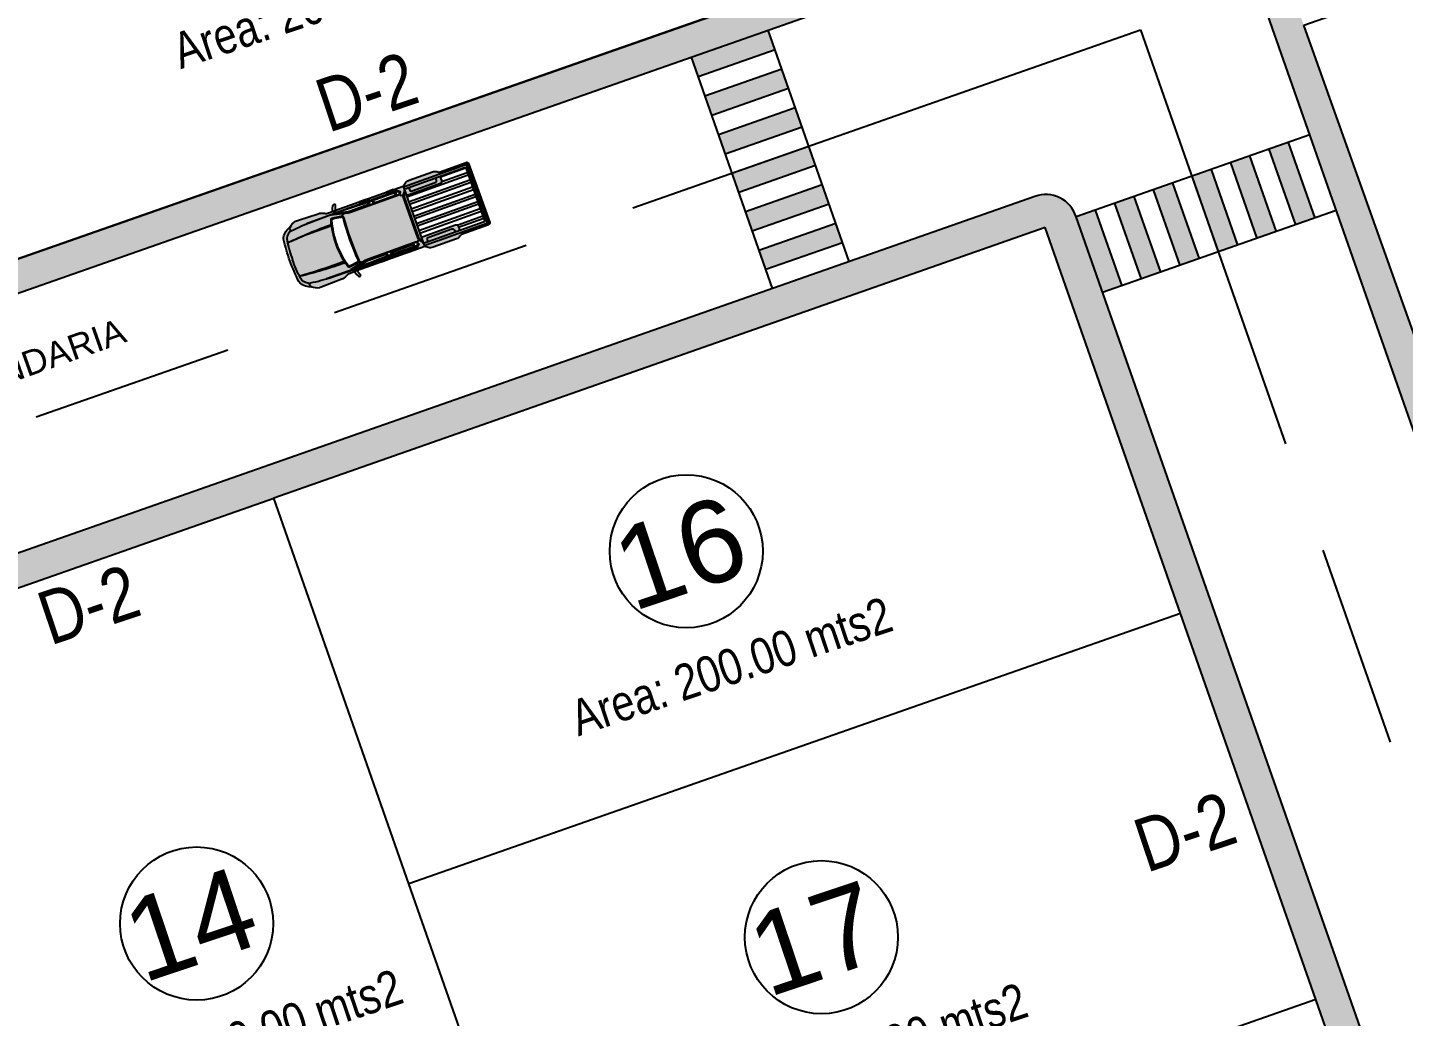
# Model space of a CAD drawing. Header units: metres. Extents: x 604533 to 608048, y 1310709 to 1311860.
# Drawn here: x 604691.96 to 604725.62, y 1311084.39 to 1311108.57 of the extents above; entities that cross this region are included whole.
import ezdxf

# ---------------------------------------------------------------- set-up
doc = ezdxf.new("R2010")
doc.units = ezdxf.units.M
doc.header["$LTSCALE"] = 0.0254
doc.header["$MEASUREMENT"] = 0
for name, color, linetype in [('BOULEVARD', 3, 'Continuous'), ('ROTULOS LOTES', 1, 'Continuous'), ('texto', 7, 'Continuous')]:
    doc.layers.add(name, color=color, linetype=linetype)
doc.styles.add('PUNTOS PI', font='arial.ttf', dxfattribs={"height": 8e-05})
doc.styles.add('ROTULOS', font='arial.ttf', dxfattribs={"height": 3})
doc.styles.add('TSN - Arial Narrow', font='ARIALN.TTF')

# ---------------------------------------------------------------- blocks, each defined once
blk = doc.blocks.new('A$C07152BA5')
for color, points in [(253, [(0.2166324381255227, 1.972851275235079, -0.2596389835430822), (0.369571372051724, 2.125920849852264, 0.2202862808786482), (0.4055565011198518, 2.167643316547572, -0.1133709259093873), (0.4381577878810122, 2.226780023976051, 0.2633922538076526), (0.1588966560084384, 2.044871327234434, 0.01702397132734076), (0.04505931772292016, 1.505241967504862, 0.01702397132734192), (-5.890615240033981e-08, 0.9555798550136363, 0.2633922536187772), (0.2156592593841569, 0.7014763091835783, -0.1133709254286114), (0.2013097516028211, 0.7674618049059063, 0.2202862809127305), (0.1787427731323987, 0.8177253627218306, -0.259638983544986), (0.07590343954507262, 1.008105728309602, -0.03307258661391017), (0.1143259765804898, 1.49513603009805, -0.03307284082326972)]), (20, [(1.217280335512162, 0.8693700162669643, -0.1061314572311136), (1.350079627612536, 1.77975470597654, 0.02644318014039986), (0.2015793965871566, 1.918342938648408, 0.02924573563146822), (0.1143246918267526, 1.495127222565044, 0.0292442766892154), (0.07704877263023935, 1.064642804667229, 0.02644318014170535)]), (22, [(1.529334117774852, 0.6942655483726412), (1.568206767202355, 0.6637316602282226), (1.613482897519134, 0.6400206864345819), (1.675932551734149, 0.6448907360900193), (1.853745444212109, 1.863859093049541), (1.752959398203529, 1.902663715882227), (1.720414109411649, 1.885399373946711), (1.694822005811147, 1.864694993011653), (1.699151180218905, 1.858419748255983), (1.704689484089613, 1.822090407600626), (1.602902520098723, 1.277996851364151), (1.545019649434835, 0.727498933672905), (1.531602734001353, 0.6965350788086653)]), (20, [(1.910737716010772, 1.850760922301561, -0.04056839103574849), (1.853743861429393, 1.863859594799578, 1.149957615669228e-06), (1.853745444212109, 1.863859093049541), (1.752959398203529, 1.902663715882227, -0.0804623458597294), (1.685527131077833, 1.873560790438205, -0.2991901582828784), (1.704689484089613, 1.822090407600626, 0.04011002674693965), (1.545019649434835, 0.727498933672905, -0.1738268921655171), (1.531602734001353, 0.6965350788086653, 0.1247764595948846), (1.613482897519134, 0.6400206864345819), (1.675932551734149, 0.6448907360900193, -0.04056723918563349), (1.734291619271971, 0.6411624196916819), (2.998699315823615, 0.456670688232407), (3.006807050900534, 0.4325648781377822, -0.4207665491765686), (3.0840246375883, 0.4640176824759692, -0.1879680064295329), (3.067698489874601, 0.5347800806630403), (3.218970701564103, 1.571802968392149, -0.1599977302912152), (3.246794291771948, 1.627658267039806, -0.4426854633686685), (3.181528548477218, 1.675400231499225), (3.175159846665338, 1.666368142701685)]), (251, [(4.154267695615999, 0.1124685693066567, 0.1270166537925959), (4.054848500876687, 0.1017064268235117), (4.752080639824271, 4.330649971961975e-08, 0.4142135623730938), (4.803104860126041, 0.03803330427035689), (5.023965064203367, 1.552105744136497, 0.4142135623730938), (4.985931803123094, 1.603129964321852), (4.28869966417551, 1.704836348071694, 0.1270166537925254), (4.380901659373194, 1.66612211172469), (4.98232320335228, 1.578391775023192, -0.4142135623730949), (4.999226874904707, 1.555714343907312), (4.778366670827381, 0.04164190404117107, -0.4142135623730944), (4.755689239595085, 0.02473823260515928)]), (251, [(3.092436679173261, 0.5311714806593955, 0.1492762952438902), (3.099048653921577, 0.4878666198557571), (3.143023142827696, 0.4125586302297437), (3.326070904254689, 1.667413808930515), (3.262416013039833, 1.607805891596452, 0.1492762950977377), (3.243708890862763, 1.568194368621334)])]:
    blk.add_hatch(color=color).paths.add_polyline_path(points)
h = blk.add_hatch(color=22)
h.paths.add_polyline_path([(0.07704877263020782, 1.064642804666103, 0.003829806035672016), (0.07590235978455467, 1.008020008602191, 0.2416943549763166), (0.1664288778592814, 0.8261685555603308, -0.1278257627530451), (0.190759621746215, 0.8038987469746687, 0.02242338460043527), (0.6279922961769361, 0.6978598586025244), (1.243524973957816, 0.6029748568690205, -0.363273079195186), (1.255085580633022, 0.6120715695433319), (1.613482897698635, 0.6400206865534575, -0.1247764596712237), (1.531602734058211, 0.6965350787367254, -0.207088711828794), (1.495168461115099, 0.6807303454261273), (1.281474726740271, 0.6805410832166672, -0.3759278168440105), (1.231874317745678, 0.723893475253135, -0.01278260194916101), (1.219821907069626, 0.8352814223680948, -0.02820947151564502)])
h.paths.add_polyline_path([(1.362253199581984, 1.811696778048919, -0.01278260196719675), (1.405622988590039, 1.915000199107453, -0.3759278168440063), (1.465540778823197, 1.942376993596554), (1.690898368874653, 1.874983648228335, 0.0743776392316823), (1.752959398171518, 1.902663715835065), (1.459810602944344, 2.015531804878265, -0.363273078263199), (1.451330340822102, 2.027551911604538), (0.8343418431135965, 2.112456773974112, 0.02242338454582682), (0.3850372504021364, 2.135738515638277, -0.1278257632484674), (0.355358679112506, 2.121347133498489, 0.2416943553902637), (0.2166558903640389, 1.972933731098754, 0.003829806027245087), (0.2015793965869368, 1.91834293864759, -0.02820947151863493)])
h.paths.add_polyline_path([(3.12123004172463, 0.2631594482809303), (3.132184439571574, 0.3382556024007499, 0.1699505695374527), (3.119587191264145, 0.4031154527328908), (3.084024637470597, 0.4640176826775396, 0.4207665483346977), (3.006807050878896, 0.4325648781774363), (3.025488566607237, 0.3770212440285832), (2.946273305951401, 0.3263724608063625), (2.93127039493993, 0.3464998919516799), (2.923324527669963, 0.2920282468127727)])
h.paths.add_polyline_path([(3.306309120263904, 1.683158310130239, 0.1699505695374419), (3.336909607518464, 1.741716836811975), (3.347864005365409, 1.816812990931794), (3.149958491454503, 1.845681789418265), (3.142012624067658, 1.791210144276177), (3.179860307602212, 1.785689241252839), (3.223585815634578, 1.735045820707455), (3.181528548380484, 1.675400231372652, 0.4426854635167763), (3.246794291761641, 1.627658267082927, -0.02715364496178451), (3.254830853198655, 1.634952866239473)])
h = blk.add_hatch(color=253)
h.paths.add_polyline_path([(0.1907596216769889, 0.8038987470790744, -0.1478048092491073), (0.2013097516028211, 0.7674618049059063, 0.2038558458128414), (0.2462618624558672, 0.6582757839933038, 0.1668822820599795), (0.4219244545092806, 0.5739998240023851), (0.9530465304851532, 0.5117843190673739, 0.1159471966539703), (1.08944232063368, 0.5274364140350372), (1.105912549886853, 0.5333575699478388, -0.1231085121622859), (1.202443026355468, 0.5430560242384672), (1.327128260978498, 0.5248679867945611), (1.349731268011965, 0.5769266341812909), (0.691924050450325, 0.68578926846385, -0.02566630790614245)])
h.paths.add_polyline_path([(2.699676226708107, 0.324652187526226, -0.4142135623730946), (2.686998473014683, 0.3416602609213442), (2.68880277290009, 0.3540293555706739, -0.4142135623730951), (2.705810846295208, 0.3667071091476828), (2.874030533246696, 0.342168630566448, -0.4142135623730951), (2.88670828694012, 0.3251605569384992), (2.884903987054713, 0.3127914622891694, -0.4142135623730951), (2.86789591354318, 0.3001137087121606), (2.923324527684599, 0.2920282469131052), (2.931270394939929, 0.3464998919516802), (2.235943439882249, 0.4479283634573221), (2.227997572626919, 0.3934567181859165)])
h.paths.add_polyline_path([(1.391802025726065, 0.5710646414663643), (1.369475964922458, 0.519123048055917, -0.01194926116781115), (1.370590867823921, 0.5185280258301646), (2.004349271534011, 0.4260806587990373, -0.4142135623730943), (1.991671517840587, 0.4430887324269861), (1.993475817842409, 0.4554578268434852, -0.4142135623730951), (2.010483891237527, 0.4681355806533247), (2.178703578189015, 0.4435971018392593, -0.4142135623730951), (2.191381331766024, 0.4265890284441411), (2.189577031880617, 0.4142199337948114, -0.414213562373095), (2.172568958485499, 0.4015421802178025), (2.227997572626919, 0.3934567181859165), (2.235943439882249, 0.4479283634573221)])
h.paths.add_polyline_path([(3.142012624070048, 1.791210144292563), (3.149958491441794, 1.845681789331138), (3.094529877300374, 1.853767251363024, -0.4142135623730951), (3.107207630993798, 1.836759177967906), (3.105403330991976, 1.824390083318576, -0.4142135623730951), (3.088395257596858, 1.811712329508737), (2.92017557064537, 1.836250808322802, -0.4142135623730951), (2.907497817068361, 1.85325888171792), (2.909302116953768, 1.86562797636725, -0.4142135623730945), (2.926310190348886, 1.878305729944259), (2.454631536267698, 1.94711026083678), (2.446685669012368, 1.892638615565374)])
h.paths.add_polyline_path([(1.597224831581116, 2.072181568248197, -0.01194926116786598), (1.595986410160549, 2.071929829427972), (1.602544254972599, 2.015774893807247), (2.446685669012368, 1.892638615565374), (2.454631536267698, 1.94711026083678), (2.399202922126278, 1.955195722635835, -0.4142135623730951), (2.411880675819702, 1.938187649240717), (2.410076375934295, 1.925818554591388, -0.4142135623730949), (2.393068302539177, 1.913140801014379), (2.224848615587689, 1.937679279828444, -0.4142135623730951), (2.212170861894265, 1.954687353223562), (2.213975161779672, 1.967056447872892, -0.4142135623730945), (2.230983235291205, 1.979734201449901)])
h.paths.add_polyline_path([(0.6722433689283207, 2.290021826513112, 0.166882282059965), (0.4798260347452015, 2.259438282810152, 0.2038558458128223), (0.4055565011221915, 2.167643316555768, -0.1478048092492731), (0.3850372502347454, 2.135738515527919, -0.02566630790613953), (0.8990576798096299, 2.105761331273243), (1.560552036971785, 2.022175303660333), (1.553762224735692, 2.078521529445425), (1.429076989996247, 2.096709566889331, -0.1231085121619218), (1.339339481084608, 2.133579234359786), (1.325247037922964, 2.143958617001772, 0.1159471966536159), (1.199006163049489, 2.197921948740259)])
h = blk.add_hatch(color=253)
h.paths.add_polyline_path([(3.893284788937308, 0.06468763435259461, 0.1385523434527567), (4.001114172046073, 0.0788399821612984), (4.04643831262365, 0.09831622149795294, -0.1385523434527547), (4.154267695615999, 0.1124685693066567), (4.755689239595085, 0.02473823260515928, 0.4142135623730944), (4.778366670827381, 0.04164190404117107), (4.792801070143469, 0.1405946610029787), (4.764235869748518, 0.1447615132201463), (4.753973011858761, 0.07440610299818218, -0.4142135623731094), (4.731295580626465, 0.05750243156217039), (3.125401583034545, 0.291756795020774), (3.12123004172463, 0.2631594482809305), (3.186603278852999, 0.2029821828473359, 0.1509271441035683), (3.293187092174776, 0.1522248592227697)])
h.paths.add_polyline_path([(4.764235869748518, 0.1447615132201463), (4.792801070143469, 0.1405946610029787), (4.98479247558862, 1.456761586945504), (4.956227275193669, 1.460928438929841)])
h.paths.add_polyline_path([(4.966490133083425, 1.531283849151805), (4.956227275193669, 1.460928438929841), (4.98479247558862, 1.456761586945504), (4.999226874904707, 1.555714343907312, 0.4142135623730949), (4.98232320335228, 1.578391775023192), (4.380901659373194, 1.66612211172469, -0.1385523434528836), (4.281608393765055, 1.710487776435912), (4.243736601551063, 1.742099941475317, 0.1385523434528831), (4.144443336059339, 1.786465606186539), (3.544345639180392, 1.874002831056714, 0.1509271441034992), (3.42770363681484, 1.855807819636539), (3.347864005365409, 1.816812990931794), (3.343692464055493, 1.788215644191951), (4.949586461530998, 1.553961280500516, -0.4142135623730944)])
h = blk.add_hatch(color=254)
h.paths.add_polyline_path([(3.206077646114863, 0.4984241321217269, 0.4142135623730951), (3.149384067975916, 0.4561649532988667), (3.132618782692589, 0.3412331736180931), (3.251362091163173, 0.3239118945784867), (3.259466736810282, 0.3794720200821757, -0.4142135623732612), (3.316160314949229, 0.4217311989050359), (3.909197270753793, 0.3352239357773215, -0.4142135623730945), (3.951456449693069, 0.278530357638374), (3.943351803929545, 0.2229702321346849), (4.062095112400129, 0.2056489528622478), (4.078860397567041, 0.3205807325430214, 0.414213562373095), (4.036601218744181, 0.3772743106819689)])
h.paths.add_polyline_path([(3.489373106043786, 1.609164282912388, -0.4142135623732612), (3.44711392710451, 1.665857861051336), (3.455218572751619, 1.721417986555025), (3.33647526439745, 1.738739265594631), (3.319709979114123, 1.623807485913858, 0.4142135623730951), (3.361969158053398, 1.56711390777491), (4.192492730682716, 1.445964086335152, 0.4142135623730951), (4.249186308821663, 1.488223265158013), (4.26595159410499, 1.603155045071617), (4.147208285634406, 1.620476324111223), (4.139103639987297, 1.564916198607534, -0.4142135623730945), (4.08241006184835, 1.522657019784674)])
h.paths.add_polyline_path([(3.343692464055493, 1.788215644191951), (3.336909607518464, 1.741716836811975), (3.33647526439745, 1.738739265594631), (4.892892883392051, 1.511702101677656, -0.4142135623730951), (4.909796554944478, 1.489024670328945), (4.906750896712765, 1.4681456387043), (4.956227275193669, 1.460928438929841), (4.966490133083425, 1.531283849151805, 0.4142135623730944), (4.949586461530998, 1.553961280500516)])
h.paths.add_polyline_path([(4.906750896712765, 1.4681456387043), (4.714759491151199, 0.1519787127617747), (4.764235869748518, 0.1447615132201463), (4.956227275193669, 1.460928438929841)])
h.paths.add_polyline_path([(4.714759491151199, 0.1519787127617747), (4.711713832919486, 0.1310996811371297, -0.4142135623730958), (4.68903640168719, 0.1141960094682872), (3.132618782692589, 0.3412331736180931), (3.132184439571574, 0.3382556024007499), (3.125401583034545, 0.291756795020774), (4.731295580626465, 0.05750243156217039, 0.4142135623730964), (4.753973011858761, 0.07440610299818218), (4.764235869748518, 0.1447615132201463)])
h = blk.add_hatch(color=255)
h.paths.add_polyline_path([(3.943351803908866, 0.222970231992921), (3.951456449693069, 0.278530357638374, 0.4142135623730945), (3.909197270753793, 0.3352239357773215), (3.316160314949229, 0.4217311989050359, 0.4142135623730946), (3.259466736810282, 0.3794720200821757), (3.251362091150678, 0.3239118944928253)])
h.paths.add_polyline_path([(4.08241006184835, 1.522657019784674, 0.4142135623730946), (4.139103639987297, 1.564916198607534), (4.147208285631049, 1.620476324088213), (3.455218572744085, 1.721417986503385), (3.44711392710451, 1.665857861051336, 0.4142135623730945), (3.489373106043786, 1.609164282912388)])
h = blk.add_hatch()
h.set_pattern_fill('ANSI32', scale=0.5, angle=126.7007068955071, style=0)
h.set_pattern_definition([(171.7007068955071, (-15.16962535120547, -3.519906194182113), (-0.02706449860558336, -0.185536419376974), []), (171.7007068955071, (-15.22244932467584, -3.449039221741259), (-0.02706449860558336, -0.185536419376974), [])])
edge = h.paths.add_edge_path()
edge.add_line((4.892892883392051, 1.511702101677656), (4.26595159410499, 1.603155045071617))
edge.add_line((4.26595159410499, 1.603155045071617), (4.249186308821663, 1.488223265390843))
edge.add_arc((4.199709930340759, 1.495440464932472), 0.04999999999999716, -98.29929310449688, -8.29929310449188, ccw=False)
edge.add_line((4.192492730682716, 1.445964086335152), (3.361969158053398, 1.56711390777491))
edge.add_arc((3.369186357711442, 1.616590286372229), 0.05000000000000071, 171.7007068955193, 261.70070689550715, ccw=False)
edge.add_line((3.319709979114123, 1.623807485913858), (3.149384067859501, 0.4561649532988667))
edge.add_line((3.149384067975916, 0.4561649532988667), (3.158618304063566, 0.4786221529357135))
edge.add_line((3.158618304063566, 0.4786221531685442), (3.178082684869878, 0.4944261510390788))
edge.add_line((3.178082684869878, 0.4944261510390788), (3.206077646114863, 0.4984241321217269))
edge.add_line((3.206077646114863, 0.4984241321217269), (4.036601218744181, 0.3772743106819689))
edge.add_arc((4.029384019086137, 0.3277979323174804), 0.05000000000000071, -8.29929310449188, 81.70070689550721, ccw=False)
edge.add_line((4.078860397567041, 0.3205807325430214), (4.062095112283714, 0.2056489528622478))
edge.add_line((4.062095112400129, 0.2056489528622478), (4.68903640168719, 0.1141960094682872))
edge.add_arc((4.691923281527124, 0.1339865608606488), 0.01999999999999957, 261.7007068955072, 351.7007068955072)
edge.add_line((4.711713832919486, 0.1310996811371297), (4.909796554944478, 1.489024670328945))
edge.add_arc((4.890006003552116, 1.491911550285295), 0.01999999999999957, -8.299293104492884, 81.70070689550712)
at = {"color": 7}
for p, q in [((2.400478039751761, 1.86906149960123, 32.67499999999999), (2.39217826013919, 1.812163664260879, 32.67499999999999)), ((2.514273710316047, 1.852461940608919, 32.67499999999999), (2.502365330932662, 1.770825915969908, 32.67499999999999)), ((3.336909607518464, 1.741716836811975, 32.67499999999999), (3.132184439571574, 0.3382556024007499, 32.67499999999999)), ((4.98479247558862, 1.456761586945504, 32.67499999999999), (4.906750896712765, 1.4681456387043, 32.67499999999999)), ((2.198396450141445, 0.4837229016702622, 32.67499999999999), (2.206696229754016, 0.5406207370106131, 32.67499999999999)), ((2.312192120705731, 0.4671233424451202, 32.67499999999999), (2.324100500089116, 0.5487593670841306, 32.67499999999999)), ((4.792801070143469, 0.1405946610029787, 32.67499999999999), (4.714759491151199, 0.1519787127617747, 32.67499999999999))]:
    blk.add_line(p, q, dxfattribs=at)
at = {"color": 7, "elevation": 32.67499999999999}
for points in [[(1.327128260978498, 0.5248679867945611), (1.202443026355468, 0.5430560242384672, 0.1231085121622605), (1.105912549886853, 0.5333575699478388), (1.08944232063368, 0.5274364140350372, -0.1159471966539582), (0.9530465304851532, 0.5117843190673739), (0.4219244545092806, 0.5739998240023851, -0.1668822820599636), (0.2462618624558672, 0.6582757839933038), (0.1930336904479191, 0.7107265673112124, -0.2441598973697272), (-5.890615284442902e-08, 0.9555798550136387, -0.01702397132734127), (0.0450593177229166, 1.505241967504844, -0.01702397132734127), (0.1588966560084373, 2.044871327234432, -0.2441598973697272), (0.4138325622770935, 2.224378554383293), (0.4798260347452015, 2.259438282810152, -0.1668822820599636), (0.6722433689283207, 2.290021826513112), (1.199006163049489, 2.197921948740259, -0.1159471966539582), (1.325247037922964, 2.143958617001772), (1.339339481084608, 2.133579234359786, 0.1231085121622605), (1.429076989996247, 2.096709566889331), (1.553762224735692, 2.078521529445425)], [(0.4798260347452015, 2.259438282810152, 0.2038558458119732), (0.4055565011221915, 2.167643316555768, -0.2202862809127305), (0.3695713720517233, 2.125920849852264, 0.259638983544986), (0.2166324381250888, 1.972851275233552, 0.03307271371853571), (0.1143262475961819, 1.495137888006866, 0.03307271371853571)], [(0.3710148119134828, 2.13581612566486, -0.02636531875948369), (0.8990576798096299, 2.105761331273243), (1.560552036971785, 2.022175303660333)], [(3.175159846665338, 1.666368142701685), (1.910723739303648, 1.850762960501015, -0.04055744074929812), (1.853745444212109, 1.863859093049541), (1.459810602944344, 2.015531804878265, -0.3632730766260101), (1.451330340816639, 2.027551911538467)], [(3.176724140765145, 1.67245610198006), (1.911633106414229, 1.856996984221041, -0.04066265233794355), (1.855507211643271, 1.869909611530602), (1.461427069501951, 2.02162089641206, -0.3372162360519412), (1.457591652055271, 2.026554316980764)], [(1.350079627707601, 1.779754705959931, 0.02644318014201505), (0.2015793966129422, 1.918342938646674, -0.02820947151757226), (1.362253199564293, 1.811696778051555)], [(2.39217826013919, 1.812163664260879), (1.915241706185043, 1.881735173519701, -0.04031900665301965), (1.863503315253183, 1.893601013580337), (1.54205401299987, 2.01507163583301)], [(3.347864005365409, 1.816812990931794), (3.336909607518464, 1.741716836811975, -0.1699505695374419), (3.306309120263904, 1.683158310130239), (3.254830853198655, 1.634952866239473, 0.1879680064295802), (3.218970701564103, 1.571802968392149), (3.067698489874601, 0.5347800806630403, 0.1879680064295881), (3.0840246375883, 0.4640176824759692), (3.119587191264145, 0.4031154527328908, -0.1699505695374527), (3.132184439571574, 0.3382556024007499), (3.12123004172463, 0.2631594482809305)], [(3.347864005365409, 1.816812990931794), (3.42770363681484, 1.855807819636539, -0.1509271441035182), (3.544345639180392, 1.874002831056714), (4.144443336059339, 1.786465606186539, -0.1385523434528273), (4.243736601551063, 1.742099941475317), (4.281608393765055, 1.710487776435912, 0.1385523434528187), (4.380901659373194, 1.66612211172469), (4.98232320335228, 1.578391775023192, -0.414213562373095), (4.999226874904707, 1.555714343907312), (4.778366670827381, 0.04164190404117107, -0.4142135623730945), (4.755689239595085, 0.02473823260515928), (4.154267695615999, 0.1124685693066567, 0.1385523434528295), (4.04643831262365, 0.09831622149795294), (4.001114172046073, 0.0788399821612984, -0.1385523434528268), (3.893284788937308, 0.06468763435259461), (3.293187092174776, 0.1522248592227697, -0.1509271441035182), (3.186603278852999, 0.2029821828473359), (3.12123004172463, 0.2631594482809305)], [(3.125401583034545, 0.291756795020774), (4.731295580626465, 0.05750243156217039, 0.4142135623730963), (4.753973011858761, 0.07440610299818218), (4.966490133083425, 1.531283849151805, 0.4142135623730944), (4.949586461530998, 1.553961280500516), (3.343692464055493, 1.788215644191951)], [(3.33647526439745, 1.738739265594631), (4.892892883392051, 1.511702101677656, -0.414213562373095), (4.909796554944478, 1.489024670328945), (4.711713832919486, 0.1310996811371297, -0.4142135623730958), (4.68903640168719, 0.1141960094682872), (3.132618782692589, 0.3412331736180931)], [(3.33647526439745, 1.738739265594631), (3.319709979114123, 1.623807485913858, 0.414213562373095), (3.361969158053398, 1.56711390777491), (4.192492730682716, 1.445964086335152, 0.414213562373095), (4.249186308821663, 1.488223265158013), (4.26595159410499, 1.603155045071617)], [(3.455218572751619, 1.721417986555025), (3.44711392710451, 1.665857861051336, 0.4142135623730945), (3.489373106043786, 1.609164282912388), (4.08241006184835, 1.522657019784674, 0.4142135623730945), (4.139103639987297, 1.564916198607534), (4.147208285634406, 1.620476324111223)], [(4.28869966417551, 1.704836348071694), (4.985931803123094, 1.603129964321852, -0.4142135623730939), (5.023965064203367, 1.552105744136497), (4.803104860126041, 0.03803330427035689, -0.4142135623730882), (4.752080639824271, 4.330649971961975e-08), (4.054848500876687, 0.1017064268235117)], [(0.2462618624558672, 0.6582757839933038, -0.2038558458119732), (0.2013097516028211, 0.7674618049059063, 0.2202862809127305), (0.1787427731323987, 0.8177253627218306, -0.259638983544986), (0.07590343954507262, 1.008105728309602, -0.03307271371853571), (0.1143262475961819, 1.495137888006866, -0.03307271371853571)], [(3.326083808089606, 1.667502269148827, -0.007466976280426755), (3.323397187748924, 1.664910078747198), (3.271235681138933, 1.616064833477139, 0.1907670200378251), (3.243708890862763, 1.568194368621334), (3.092436679173261, 0.5311714806593955, 0.1907670200376496), (3.105141514795832, 0.4774323632009327), (3.141176068456843, 0.4157218155451119, -0.007466976280447708), (3.143010239000432, 0.4124701702967286)], [(1.217280335491523, 0.8693700162693858, -0.0264431801420151), (0.07704877259675413, 1.064642804674804, 0.02820947151757226), (1.219821907114238, 0.8352814223617315, 0.02820947151757226)], [(0.1772993332706392, 0.8078300869092345, 0.02636531875948369), (0.691924050450325, 0.68578926846385), (1.349731268011965, 0.5769266341812909)], [(2.998699315823615, 0.456670688232407), (1.734277642797679, 0.6411644590552896, 0.04055744074929812), (1.675932551734149, 0.6448907360900193), (1.255085580633022, 0.6120715695433319, 0.3632730766260101), (1.24352497397922, 0.6029748569708318)], [(2.9984593099216, 0.4503895530942827), (1.733368275570683, 0.6349304353352636, 0.04066265233794355), (1.675892485887744, 0.6385890699457377), (1.254895249847323, 0.605774445226416, 0.3445672416549141), (1.249771894072182, 0.6020118875894696)], [(2.206696229754016, 0.5406207370106131), (1.729759675799869, 0.610192246036604, 0.04031900665301965), (1.676787591073662, 0.6136006929446012), (1.334033330902457, 0.5890185225289315)], [(3.132618782692589, 0.3412331736180931), (3.149384067975916, 0.4561649532988667, -0.414213562373095), (3.206077646114863, 0.4984241321217269), (4.036601218744181, 0.3772743106819689, -0.414213562373095), (4.078860397567041, 0.3205807325430214), (4.062095112400129, 0.2056489528622478)], [(3.251362091163173, 0.3239118945784867), (3.259466736810282, 0.3794720200821757, -0.4142135623730945), (3.316160314949229, 0.4217311989050359), (3.909197270753793, 0.3352239357773215, -0.4142135623730945), (3.951456449693069, 0.278530357638374), (3.943351803929545, 0.2229702321346849)]]:
    blk.add_lwpolyline(points, format="xyb", dxfattribs=at)
for points in [[(1.562071361811832, 2.012312646722421), (0.8343418438453227, 2.112456773873419)], [(1.597224831581116, 2.072181568248197), (3.347864005365409, 1.816812990931794)], [(1.602544254972599, 2.015774893807247), (3.179860307602212, 1.78568924125284), (3.223585815634578, 1.735045820707455), (3.175159846665338, 1.666368142701685), (3.19221444579307, 1.732741662301123), (3.158390867640264, 1.758503525517881), (2.425216228934005, 1.865452899830416), (1.599553846288472, 2.005475577665493)], [(2.454631536267698, 1.94711026083678), (2.446685669012368, 1.892638615565374), (2.425216228934005, 1.865452899830416), (2.41330784955062, 1.783816875191405)], [(2.539011899498291, 1.848853340605274), (2.530712120002136, 1.791955505497754), (3.074958508368582, 1.712565401569009), (3.083258287981153, 1.769463236676529)], [(3.149958491441794, 1.845681789331138), (3.142012624070048, 1.791210144292563), (3.107996477279812, 1.765854636905715), (3.096088097896427, 1.684218612499535)], [(1.354004695196636, 0.5859442930668592), (0.6279922960093245, 0.6978598586283624)], [(3.12123004172463, 0.2631594482809305), (1.370590867823921, 0.5185280258301646)], [(1.391802025726065, 0.5710646414663643), (2.969118078472093, 0.3409789889119565), (3.025488566607237, 0.3770212440285832), (2.998699315823615, 0.456670688232407), (2.996082670404576, 0.388191080885008), (2.956309278029948, 0.3731649273540825), (2.223134639440104, 0.480114301899448), (1.391878379741684, 0.5817890353500843)], [(2.227997572626919, 0.3934567181859165), (2.235943439882249, 0.4479283634573221), (2.223134639440104, 0.480114301899448), (2.23504301882349, 0.5617503263056278)], [(2.336930309887975, 0.463514742674306), (2.345230089500546, 0.5204125780146569), (2.889476477983408, 0.4410224740859121), (2.881176698370837, 0.3841246387455612)], [(2.923324527684599, 0.2920282469131052), (2.931270394939929, 0.3464998919516802), (2.905914887669496, 0.3805160389747471), (2.917823267052881, 0.4621520633809268)]]:
    blk.add_lwpolyline(points, dxfattribs=at)
for points in [[(1.561441124184057, 2.014797087060288), (1.552255768910982, 2.09102306724526, -0.1585268291026489), (1.563067320501432, 2.139629260869697), (1.613501784973778, 2.204759299522266, -0.1769751147583408), (1.631939540733583, 2.216358944773674), (1.66108938108664, 2.212106810184196, -0.3626405039079287), (1.673888786695898, 2.197809199802577), (1.614730086759664, 2.085627104621381, -0.2312097484557497), (1.595986410160549, 2.071929829427972), (1.602748621837236, 2.014024896547198, -0.4929295308816837), (1.591372681548819, 2.002969690831378), (1.569925862248056, 2.006098173093051, -0.3386252916015527)], [(1.704689484089613, 1.822090407600626, 0.04011002674693939), (1.545019649434835, 0.727498933672905, -0.3951396783396247), (1.495168461115099, 0.6807303454261273), (1.281474726740271, 0.6805410832166672, -0.3759278168440104), (1.231874317745678, 0.723893475253135, -0.1400023974362862), (1.405622988590039, 1.915000199107453, -0.3759278168440063), (1.465540778823197, 1.942376993596554), (1.670275749289431, 1.881150857079774, -0.3951396783396247)], [(1.476445955922827, 0.7007137713953853), (1.299041768303141, 0.7005566495936364, -0.3782835512506614), (1.249388205353171, 0.7443180887494236, -0.1357990758811143), (1.416572474408895, 1.890423586824909, -0.3782835512506472), (1.476658053928986, 1.918177199317142), (1.646624858258292, 1.86734850727953, -0.3943637514586636), (1.681068375823088, 1.808418976143003, 0.03876530558182324), (1.526288287248462, 0.7473483888898045, -0.394363751458685)], [(2.213975161779672, 1.967056447872892), (2.212170861894265, 1.954687353223562, 0.414213562373095), (2.224848615587689, 1.937679279828444), (2.393068302539177, 1.913140801014379, 0.414213562373095), (2.410076375934295, 1.925818554591388), (2.411880675819702, 1.938187649240717, 0.414213562373095), (2.399202922126278, 1.955195722635835), (2.230983235291205, 1.979734201449901, 0.4142135623730945)], [(2.218468887382187, 1.956295108189806), (2.218108027358539, 1.953821289120242, 0.4142135623730657), (2.225714679574594, 1.943616445176303), (2.393934366409667, 1.919077966362238, 0.4142135623730946), (2.404139210470021, 1.926684618694708), (2.404500070493668, 1.929158437531441, 0.4142135623730729), (2.396893418277614, 1.939363281708211), (2.228673731442541, 1.963901760289446, 0.4142135623731018)], [(2.909302116953768, 1.86562797636725), (2.907497817068361, 1.85325888171792, 0.414213562373095), (2.92017557064537, 1.836250808322802), (3.088395257596858, 1.811712329508737, 0.414213562373095), (3.105403330991976, 1.824390083318576), (3.107207630993798, 1.836759177967906, 0.414213562373095), (3.094529877300374, 1.853767251363024), (2.926310190348886, 1.878305729944259, 0.4142135623730946)], [(2.913795842439868, 1.854866636684164), (2.91343498241622, 1.852392817847431, 0.4142135623730657), (2.921041634632275, 1.842187973670661), (3.089261321583763, 1.817649495089427, 0.4142135623730946), (3.099466165644117, 1.825256147189066), (3.099827025551349, 1.8277299660258, 0.4142135623730729), (3.09222037345171, 1.837934810202569), (2.924000686500221, 1.862473289016634, 0.4142135623731018)], [(1.35269100277219, 0.5837434169370681), (1.322113331523724, 0.5133177337702364, 0.1585268291026489), (1.318589286878705, 0.4636484999209642), (1.34831677400507, 0.3868251072708517, 0.1769751147583408), (1.362672612187453, 0.3704418072011322), (1.391822452540509, 0.3661896728444844, 0.3626405039079287), (1.408172824885696, 0.3762351577170193), (1.38352575711906, 0.5006421362049878, 0.2312097484557497), (1.369475964922458, 0.519123048055917), (1.392497789114714, 0.5726833352819085, 0.4929295308816837), (1.384753970894963, 0.5865275710821152), (1.363307151477784, 0.5896560535766184, 0.3386252916015527)], [(1.991671517840587, 0.4430887324269861), (1.993475817842409, 0.4554578268434852, -0.414213562373095), (2.010483891237527, 0.4681355806533247), (2.178703578189015, 0.4435971018392593, -0.414213562373095), (2.191381331766024, 0.4265890284441411), (2.189577031880617, 0.4142199337948114, -0.414213562373095), (2.172568958485499, 0.4015421802178025), (2.004349271534011, 0.4260806587990373, -0.4142135623730945)], [(1.999052123283036, 0.4521179441362619), (1.999412983190268, 0.4545917629729956, -0.4142135623730657), (2.009617827250622, 0.4621984150726348), (2.17783751420211, 0.4376599364914, -0.4142135623730946), (2.185444166418165, 0.4274550923146307), (2.185083306394517, 0.424981273477897, -0.4142135623730729), (2.174878462334163, 0.4173746211454272), (2.006658775382675, 0.4419130999594927, -0.4142135623731018)], [(2.686998473014683, 0.3416602609213442), (2.68880277290009, 0.3540293555706739, -0.414213562373095), (2.705810846295208, 0.3667071091476828), (2.874030533246696, 0.342168630566448, -0.414213562373095), (2.88670828694012, 0.3251605569384992), (2.884903987054713, 0.3127914622891694, -0.414213562373095), (2.86789591354318, 0.3001137087121606), (2.699676226708107, 0.324652187526226, -0.4142135623730946)], [(2.694379078340717, 0.35068947263062), (2.694739938364364, 0.3531632914673537, -0.4142135623730657), (2.704944782424718, 0.3607699437998235), (2.873164469259791, 0.3362314649857581, -0.4142135623730946), (2.880771121475846, 0.3260266210418195), (2.880410261452198, 0.3235528019722551, -0.4142135623730729), (2.870205417391844, 0.3159461498726159), (2.701985730556771, 0.3404846286866814, -0.4142135623731018)]]:
    blk.add_lwpolyline(points, format="xyb", close=True, dxfattribs=at)
for centre, radius, start, end in [((1.629404635517858, 2.096270793350413, 32.67499999999999), 0.229672549161706, 284.1439406686918, 302.5449098491044), ((3.235839312546887, 1.681164053501561, 32.67499999999999), 0.05461575550948823, 186.0579365516956, 281.5710394916081), ((1.684011177858338, 0.8297774116508663, 32.67499999999999), 0.2024397515854507, 221.1614184495411, 249.611038948989), ((3.060795072233304, 0.4105348102748394, 32.67499999999999), 0.05830977912457869, 66.52293270374847, 157.80185182066)]:
    blk.add_arc(centre, radius, start, end)

msp = doc.modelspace()

# ---------------------------------------------------------------- hatches: boundary and pattern name
h = msp.add_hatch(color=256)
h.dxf.hatch_style = 1
h.paths.add_polyline_path([(604719.9407537656, 1311111.956034468, -0.410936273357473), (604721.4569473685, 1311111.279425839), (604729.0725296199, 1311089.550074833), (604729.8289083595, 1311089.815161013), (604726.4884338083, 1311099.346642165), (604723.1786695011, 1311108.624115762), (604721.5244599297, 1311113.344123986), (604709.8206207376, 1311109.247602585), (604690.8408295395, 1311102.603927994), (604690.8408295441, 1311102.60392798), (604676.1286318992, 1311097.454084507), (604663.4165431483, 1311093.004357205), (604661.0002360173, 1311099.897371045), (604660.2490737708, 1311099.623969592), (604662.6880138371, 1311092.665355857, 0.35178767353132), (604663.6798717388, 1311092.238340859)])
h = msp.add_hatch(color=256)
h.dxf.hatch_style = 1
h.paths.add_polyline_path([(604710.2473617434, 1311108.02908449), (604710.0820120105, 1311108.500851359), (604708.2019850332, 1311107.841960233), (604708.3673473076, 1311107.370157581)])
h = msp.add_hatch(color=256)
h.dxf.hatch_style = 1
h.paths.add_polyline_path([(604710.4127240177, 1311107.557281838), (604708.5327095821, 1311106.898354929), (604708.6980718566, 1311106.426552277), (604710.5780862923, 1311107.085479186)])
h = msp.add_hatch(color=256)
h.dxf.hatch_style = 1
h.paths.add_polyline_path([(604710.7434485668, 1311106.613676534), (604708.8634341311, 1311105.954749625), (604709.0287964056, 1311105.482946973), (604710.9088108413, 1311106.141873882)])
h = msp.add_hatch(color=256)
h.dxf.hatch_style = 1
h.paths.add_polyline_path([(604718.2593199452, 1311102.088698151), (604718.7311400422, 1311102.254059038), (604718.081735176, 1311104.104804935), (604717.6099150791, 1311103.939444048)])
h.paths.add_polyline_path([(604719.0253753699, 1311104.435526709), (604718.553555273, 1311104.270165822), (604719.2029601393, 1311102.419419925), (604719.6747802362, 1311102.584780812)])
h.paths.add_polyline_path([(604720.146600333, 1311102.750141699), (604720.6184204301, 1311102.915502586), (604719.9690155638, 1311104.766248483), (604719.4971954669, 1311104.600887596)])
h.paths.add_polyline_path([(604721.0902405271, 1311103.080863473), (604721.562060624, 1311103.24622436), (604720.9126557579, 1311105.096970257), (604720.4408356608, 1311104.93160937)])
h.paths.add_polyline_path([(604721.8562959518, 1311105.427692031), (604721.3844758548, 1311105.262331144), (604722.033880721, 1311103.411585247), (604722.505700818, 1311103.576946134)])
h.paths.add_polyline_path([(604722.7999361458, 1311105.758413805), (604722.3281160487, 1311105.593052918), (604722.977520915, 1311103.742307021), (604723.4493410119, 1311103.907667908)])
h = msp.add_hatch(color=256)
h.dxf.hatch_style = 1
h.paths.add_polyline_path([(604711.0741731158, 1311105.670071231), (604709.1941586802, 1311105.011144321), (604709.3580022535, 1311104.543674745), (604711.2380166891, 1311105.202601654)])
h = msp.add_hatch(color=256)
h.dxf.hatch_style = 1
h.paths.add_polyline_path([(604688.5468329798, 1311093.756906277), (604697.9840365518, 1311097.064350719), (604716.8584436965, 1311103.679239602), (604717.6089554013, 1311103.942585291, 0.4324636515900183), (604716.6048409858, 1311104.434818101), (604669.3937196115, 1311087.893513945, 0.3812850690509138), (604668.9168902367, 1311086.878861199), (604669.672396218, 1311087.142007014)])
h = msp.add_hatch(color=256)
h.dxf.hatch_style = 1
h.paths.add_polyline_path([(604711.568741238, 1311104.258996351), (604711.4033789635, 1311104.730799003), (604709.5233645278, 1311104.071872093), (604709.6887268024, 1311103.600069442)])
h = msp.add_hatch(color=256)
h.dxf.hatch_style = 1
h.paths.add_polyline_path([(604711.7341035125, 1311103.787193699), (604709.8540890769, 1311103.12826679), (604710.0194513513, 1311102.656464138), (604711.899465787, 1311103.315391047)])
h = msp.add_hatch(color=256)
h.dxf.hatch_style = 1
h.paths.add_polyline_path([(604717.6088284807, 1311103.942540756), (604716.8584436964, 1311103.679239602), (604720.165878234, 1311094.242032559), (604730.0881818469, 1311065.930411428), (604730.8438796919, 1311066.223826279)])

# ---------------------------------------------------------------- linework, layer by layer
for p, q in [((604719.9919344847, 1311111.973971722, 100), (604663.6799440206, 1311092.238366192, 100)), ((604729.0725296198, 1311089.550074833, 100), (604721.4580937079, 1311111.276155017, 100)), ((604710.1037765273, 1311109.34671141, 100), (604663.4165431485, 1311093.004357205, 100)), ((604706.7659784224, 1311104.160962314, 100), (604719.1859622474, 1311108.514046737, 100)), ((604712.0633806878, 1311102.847717963, 100), (604710.0820707964, 1311108.500683634, 100)), ((604719.1859622474, 1311108.514046737, 100), (604722.7344157218, 1311098.389792191, 100)), ((604710.1832949247, 1311102.188994562, 100), (604708.2019850332, 1311107.841960232, 100)), ((604708.3673473076, 1311107.370157581, 100), (604710.2473617432, 1311108.02908449, 100)), ((604708.532709582, 1311106.898354929, 100), (604710.4127240176, 1311107.557281838, 100)), ((604708.6980718565, 1311106.426552277, 100), (604710.5780862921, 1311107.085479186, 100)), ((604708.863434131, 1311105.954749625, 100), (604710.7434485666, 1311106.613676534, 100)), ((604709.0287964055, 1311105.482946973, 100), (604710.9088108412, 1311106.141873882, 100)), ((604723.3271607688, 1311105.943192563, 100), (604717.6099447918, 1311103.939454461, 100)), ((604722.7999361457, 1311105.758413805, 100), (604723.4493410118, 1311103.907667908, 100)), ((604709.19415868, 1311105.011144321, 100), (604711.0741731157, 1311105.670071231, 100)), ((604721.8562959518, 1311105.427692031, 100), (604722.5057008179, 1311103.576946134, 100)), ((604722.3281160487, 1311105.593052918, 100), (604722.9775209149, 1311103.742307021, 100)), ((604709.3580022533, 1311104.543674745, 100), (604711.238016689, 1311105.202601654, 100)), ((604720.9126557577, 1311105.096970257, 100), (604721.5620606239, 1311103.24622436, 100)), ((604721.3844758548, 1311105.262331144, 100), (604722.033880721, 1311103.411585247, 100)), ((604719.9690155638, 1311104.766248483, 100), (604720.61842043, 1311102.915502586, 100)), ((604720.4408356608, 1311104.93160937, 100), (604721.090240527, 1311103.080863473, 100)), ((604716.6048409858, 1311104.434818101, 100), (604669.3937196115, 1311087.893513945, 100)), ((604709.5233645276, 1311104.071872093, 100), (604711.4033789632, 1311104.730799003, 100)), ((604719.0253753699, 1311104.435526709, 100), (604719.6747802361, 1311102.584780812, 100)), ((604719.4971954669, 1311104.600887596, 100), (604720.146600333, 1311102.750141699, 100)), ((604709.6887268022, 1311103.600069442, 100), (604711.5687412379, 1311104.258996351, 100)), ((604718.081735176, 1311104.104804935, 100), (604718.7311400422, 1311102.254059038, 100)), ((604723.9758836776, 1311104.092207657, 100), (604718.258626561, 1311102.088455138, 100)), ((604718.553555273, 1311104.270165822, 100), (604719.2029601391, 1311102.419419925, 100)), ((604709.8540890765, 1311103.12826679, 100), (604711.7341035121, 1311103.787193699, 100)), ((604730.8438796919, 1311066.223826279, 100), (604717.6099153946, 1311103.939443149, 100)), ((604716.8584436965, 1311103.679239602, 100), (604697.9840365519, 1311097.064350719, 100)), ((604720.165878234, 1311094.242032559, 100), (604716.8584436964, 1311103.679239602, 100)), ((604699.4697022984, 1311101.603687974, 100), (604704.1607735809, 1311103.247863169, 100)), ((604710.0194513509, 1311102.656464138, 100), (604711.8994657865, 1311103.315391047, 100)), ((604692.1734261744, 1311099.046413634, 100), (604696.8644974569, 1311100.690588829, 100)), ((604688.5468329798, 1311093.756906277, 100), (604697.9840365518, 1311097.064350719, 100)), ((604701.2914710894, 1311087.627143675, 100), (604697.9840365518, 1311097.064350719, 100)), ((604723.6473206056, 1311095.785141605, 100), (604725.2914958005, 1311091.094070323, 100)), ((604720.165878234, 1311094.242032559, 100), (604701.2914710894, 1311087.627143675, 100)), ((604723.4733127716, 1311084.804825515, 100), (604720.165878234, 1311094.242032559, 100)), ((604704.598905627, 1311078.189936632, 100), (604701.2914710894, 1311087.627143675, 100)), ((604723.4733127718, 1311084.804825515, 100), (604704.5989056272, 1311078.189936632, 100)), ((604726.7807473092, 1311075.367618472, 100), (604723.4733127716, 1311084.804825515, 100))]:
    msp.add_line(p, q)
at = {"elevation": 100}
for points in [[(604707.1127131569, 1311117.082834471), (604687.0424137601, 1311113.570271965), (604690.8408280959, 1311102.603927488), (604709.820619849, 1311109.247602274), (604707.1127131569, 1311117.082834471)], [(604723.1786695011, 1311108.624115762), (604742.7473605836, 1311115.471609392), (604745.4901240721, 1311106.005898944), (604726.4884338083, 1311099.346642165), (604723.1786695011, 1311108.624115762)]]:
    msp.add_lwpolyline(points, dxfattribs=at)
for centre in [(604708.0749238755, 1311095.763173873, 100), (604696.0997192581, 1311086.659623337, 100), (604711.3823584132, 1311086.32596683, 100)]:
    msp.add_circle(centre, 1.872097552434422)
msp.add_arc((604716.8755648428, 1311103.716800703, 100), 0.7673593628710497, 16.86640029179823, 110.6586295736214)

# ---------------------------------------------------------------- block references
at = {"layer": 'BOULEVARD', "rotation": 28.04121494692911}
msp.add_blockref('A$C07152BA5', (604699.0472828081, 1311101.513594463, 67.32500000000002), dxfattribs=at)

# ---------------------------------------------------------------- texts
at = {"linetype": 'Continuous', "lineweight": 25, "ltscale": 0.1, "attachment_point": 1, "style": 'TSN - Arial Narrow'}
for s, insert, char_height, width, rotation in [('\\pi-2.62211,l4.37019,t4.37019;Area: 200.00 mts2', (604693.7708700813, 1311107.819127246, 100), 0.8740375330483229, 14.13315553382551, 18.57546149079549), ('D-2', (604698.9033637013, 1311107.233027913, 100), 1.311056299572484, 21.19973330073827, 18.575461490795494), ('D-2', (604692.1033205373, 1311094.695195367, 100), 1.311056299572484, 21.19973330073827, 18.575461490795494), ('\\pi-2.62211,l4.37019,t4.37019;Area: 200.00 mts2', (604703.5007621407, 1311091.505716399, 100), 0.8740375330483229, 14.13315553382551, 18.57546149079549), ('D-2', (604718.9180547458, 1311089.139133286, 100), 1.311056299572484, 21.19973330073827, 18.575461490795494), ('\\pi-2.62211,l4.37019,t4.37019;Area: 200.00 mts2', (604691.5255575234, 1311082.402165863, 100), 0.8740375330483229, 14.13315553382551, 18.57546149079549), ('\\pi-2.62211,l4.37019,t4.37019;Area: 200.00 mts2', (604706.8081966784, 1311082.068509355, 100), 0.8740375330483229, 14.13315553382551, 18.57546149079549)]:
    msp.add_mtext(s, dxfattribs=dict(at, insert=insert, char_height=char_height, width=width, rotation=rotation))
at = {"layer": 'ROTULOS LOTES', "style": 'ROTULOS'}
for s, p in [('16', (604706.7615459982, 1311094.281104099, 100)), ('14', (604694.7835786191, 1311085.197365248, 100)), ('17', (604710.0689805358, 1311084.843897056, 100))]:
    msp.add_text(s, height=2.014157069480245, rotation=18.57546149149244, dxfattribs=at).set_placement(p)
at = {"layer": 'texto', "style": 'PUNTOS PI'}
msp.add_text('CALLE SECUNDARIA', height=0.6130523191524597, rotation=19.5363790907041, dxfattribs=at).set_placement((604686.3492338399, 1311098.03168072, 100))

doc.saveas('drawing.dxf')
